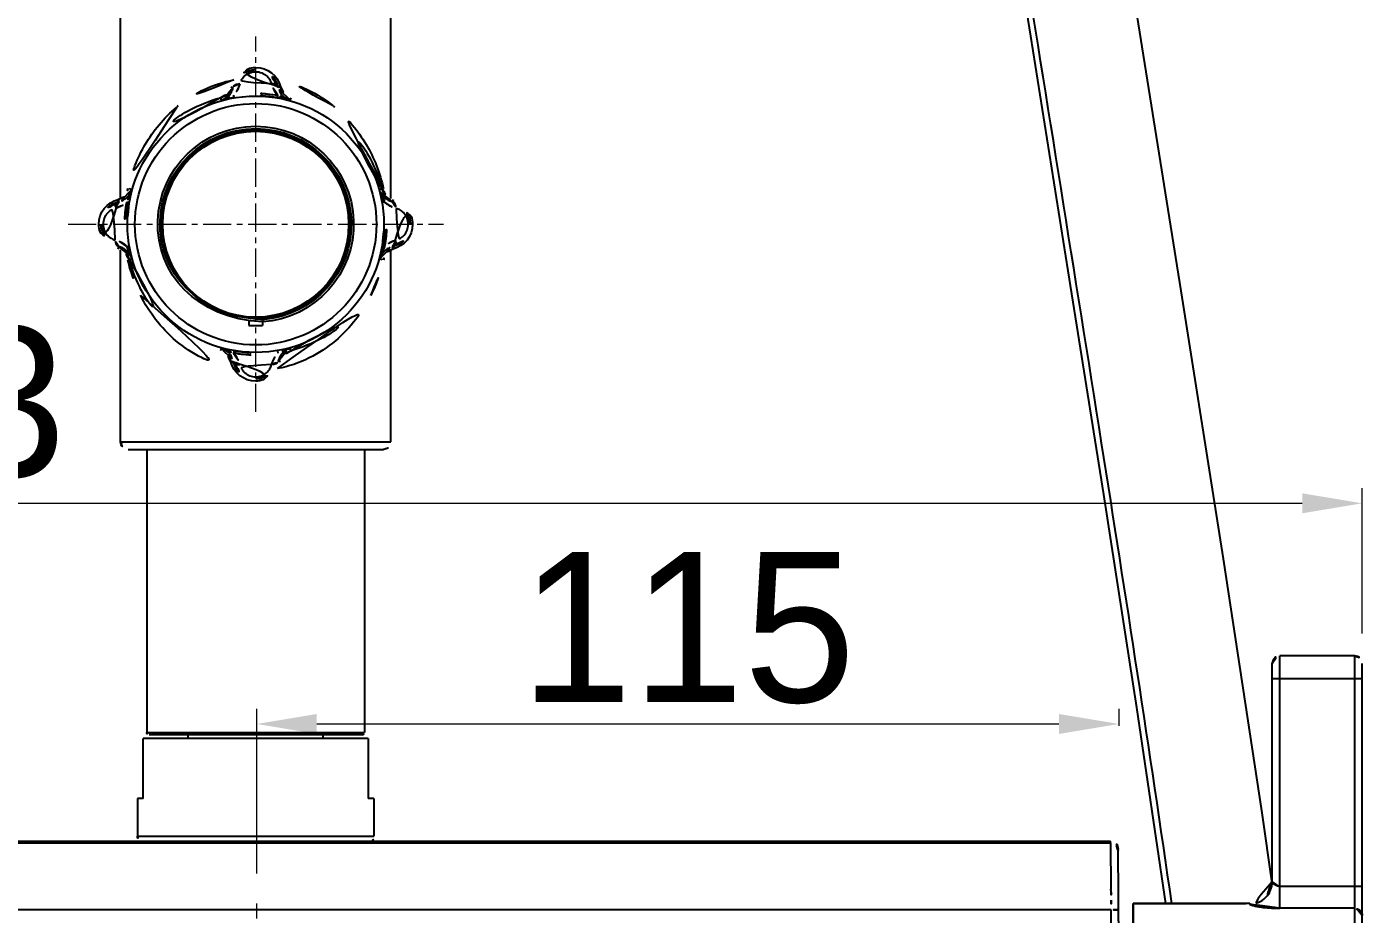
# Model space of a CAD drawing. Extents: x 16296684858 to 16296688009, y -37409618718 to -37409616409.
# Drawn here: x 16296685783 to 16296685960.9, y -37409618211.6 to -37409618093.4 of the extents above; entities that cross this region are included whole.
import ezdxf

# ---------------------------------------------------------------- set-up
doc = ezdxf.new("R2010")
doc.units = 0
doc.header["$LTSCALE"] = 10
doc.header["$MEASUREMENT"] = 0
doc.header["$PDMODE"] = 3
doc.header["$PDSIZE"] = -10
doc.linetypes.add('CENTER', pattern=[0.6, 0.375, -0.075, 0.075, -0.075])
doc.layers.get('0').update_dxf_attribs({"linetype": 'CONTINUOUS'})
doc.layers.get('DEFPOINTS').update_dxf_attribs({"linetype": 'CONTINUOUS'})
doc.styles.add('Daelim Dimension', font='')
doc.styles.get('Daelim Dimension').set_extended_font_data('나눔고딕')
doc.dimstyles.new('DEFAULT', dxfattribs={"dimscale": 2, "dimtxt": 2, "dimasz": 2, "dimexe": 0, "dimexo": 2, "dimgap": 1, "dimtad": 1, "dimdec": 1, "dimzin": 9, "dimdsep": 46, "dimtxsty": 'Daelim Dimension', "dimcen": 0.5, "dimclrd": 252, "dimclre": 252, "dimclrt": 3, "dimadec": 1, "dimazin": 0, "dimtfac": 1, "dimtdec": 1, "dimtix": 1, "dimtmove": 0, "dimatfit": 3, "dimfxl": 1, "dimtolj": 1, "dimtzin": 1, "dimlwd": 9, "dimlwe": 9, "dimarcsym": 0})

# ---------------------------------------------------------------- blocks, each defined once
blk = doc.blocks.new('*D11')
at = {"color": 5, "lineweight": 9, "ltscale": 0.5, "transparency": 16777216}
for p, q in [((16296685813.68, -37409618206.22), (16296685813.68, -37409618184.29)), ((16296685928.53, -37409618186.53), (16296685928.53, -37409618184.29)), ((16296685821.68, -37409618186.29), (16296685920.53, -37409618186.29))]:
    blk.add_line(p, q, dxfattribs=at)
at = {"color": 5, "ltscale": 0.5, "transparency": 16777216}
for points in [[(16296685821.68, -37409618184.96), (16296685821.68, -37409618187.62), (16296685813.68, -37409618186.29)], [(16296685920.53, -37409618184.96), (16296685920.53, -37409618187.62), (16296685928.53, -37409618186.29)]]:
    blk.add_solid(points, dxfattribs=at)
at = {"layer": 'DEFPOINTS', "color": 0, "ltscale": 0.5, "transparency": 16777216}
for p in [(16296685928.53, -37409618186.29), (16296685928.53, -37409618190.53), (16296685813.68, -37409618210.22)]:
    blk.add_point(p, dxfattribs=at)
at = {"color": 7, "ltscale": 0.5, "transparency": 16777216, "insert": (16296685871.11, -37409618173.52), "char_height": 20, "attachment_point": 5, "style": 'Daelim Dimension'}
blk.add_mtext('\\A1;115', dxfattribs=at)
blk = doc.blocks.new('A$C6F5512BA')
at = {"color": 7, "linetype": 'Continuous'}
for p, q in [((1, 30.5), (78, 30.5)), ((0, 20), (0, 29.5)), ((79, 29.5), (79, 19.5)), ((48.92, 18.5), (78, 18.5)), ((46, 15.5), (46, 0)), ((0, 10.73), (0, 12)), ((0, 10.73), (18.98, 1.87)), ((27.43, 0), (46, 0))]:
    blk.add_line(p, q, dxfattribs=at)
at = {"color": 9, "linetype": 'Continuous'}
for p, q in [((48.3, 30.5), (48.3, 19.5)), ((76, 18.5), (76, 30.5)), ((0, 29.5), (79, 29.5)), ((45.38, 29.5), (45.38, 19.5)), ((45.38, 19.5), (79, 19.5)), ((46, 15.5), (45.93, 15.5))]:
    blk.add_line(p, q, dxfattribs=at)
at = {"color": 7, "linetype": 'Continuous'}
for centre, radius, start, end in [((1, 29.5), 1, 90, 180), ((78, 29.5), 1, 0, 90), ((49, 15.5), 3, 91.4651, 180), ((78, 19.5), 1, 270, 0), ((27.43, 20), 20, 245, 270.0002)]:
    blk.add_arc(centre, radius, start, end, dxfattribs=at)
at = {"color": 9, "linetype": 'Continuous'}
for points, knots in [([(44.41, 30.5), (44.53, 30.5), (44.79, 30.45), (45.11, 30.22), (45.33, 29.89), (45.38, 29.63), (45.38, 29.5)], [0, 0, 0, 0, 0.246863, 0.495533, 0.746817, 1, 1, 1, 1]), ([(45.38, 19.5), (45.38, 19.25), (45.39, 18.77), (45.43, 18.05), (45.5, 17.38), (45.58, 16.78), (45.66, 16.34), (45.73, 16.03), (45.77, 15.85), (45.81, 15.72), (45.84, 15.64), (45.86, 15.59), (45.88, 15.55), (45.9, 15.52), (45.91, 15.5), (45.93, 15.5), (45.93, 15.5)], [0, 0, 0, 0, 0.181844, 0.358752, 0.525328, 0.67623, 0.80518, 0.859306, 0.905406, 0.942733, 0.958043, 0.971141, 0.98205, 0.990555, 0.996304, 1, 1, 1, 1]), ([(48.92, 18.5), (48.55, 18.5), (47.76, 18.35), (46.75, 17.68), (46.08, 16.66), (45.93, 15.87), (45.93, 15.5)], [0, 0, 0, 0, 0.239777, 0.499516, 0.75956, 1, 1, 1, 1]), ([(48.92, 18.5), (48.9, 18.5), (48.84, 18.52), (48.71, 18.61), (48.58, 18.75), (48.45, 18.93), (48.37, 19.1), (48.32, 19.29), (48.29, 19.43), (48.3, 19.5)], [0, 0, 0, 0, 0.061661, 0.146329, 0.376982, 0.516161, 0.667824, 0.830675, 1, 1, 1, 1])]:
    blk.add_open_spline(points, degree=3, knots=knots, dxfattribs=at)
at = {"color": 7, "linetype": 'Continuous'}
blk.add_open_spline([(0, 20), (0.07, 19.61), (0.27, 18.29), (0.41, 16), (0.27, 13.71), (0.07, 12.39), (0, 12)], degree=3, knots=[0, 0, 0, 0, 0.147383, 0.499992, 0.852609, 1, 1, 1, 1], dxfattribs=at)
blk = doc.blocks.new('*D14')
at = {"color": 5, "lineweight": 9, "ltscale": 0.5, "transparency": 16777216}
for p, q in [((16296685548.65885, -37409618199.136383), (16296685548.65885, -37409618154.89547)), ((16296685960.93589, -37409618174.221802), (16296685960.93589, -37409618154.89547)), ((16296685556.65885, -37409618156.89547), (16296685952.93589, -37409618156.89547))]:
    blk.add_line(p, q, dxfattribs=at)
at = {"color": 5, "ltscale": 0.5, "transparency": 16777216}
for points in [[(16296685556.65885, -37409618155.562134), (16296685556.65885, -37409618158.228813), (16296685548.65885, -37409618156.89547)], [(16296685952.93589, -37409618155.562134), (16296685952.93589, -37409618158.228813), (16296685960.93589, -37409618156.89547)]]:
    blk.add_solid(points, dxfattribs=at)
at = {"layer": 'DEFPOINTS', "color": 0, "ltscale": 0.5, "transparency": 16777216}
for p in [(16296685960.93589, -37409618156.89547), (16296685960.93589, -37409618178.221802), (16296685548.65885, -37409618203.136383)]:
    blk.add_point(p, dxfattribs=at)
at = {"color": 7, "ltscale": 0.5, "transparency": 16777216, "insert": (16296685754.797371, -37409618143.493469), "char_height": 20, "attachment_point": 5, "style": 'Daelim Dimension'}
blk.add_mtext('\\A1;412.3', dxfattribs=at)

msp = doc.modelspace()

# ---------------------------------------------------------------- linework, layer by layer
at = {"color": 7, "linetype": 'Continuous'}
for p, q in [((16296685795.5359, -37409618116.308472), (16296685795.5359, -37409618090.021797)), ((16296685831.5359, -37409618116.308472), (16296685831.5359, -37409618090.021797)), ((16296685810.232981, -37409618101.415154), (16296685810.538111, -37409618101.489693)), ((16296685816.838831, -37409618101.415154), (16296685816.533701, -37409618101.489693)), ((16296685808.82811, -37409618102.866943), (16296685808.921801, -37409618103.202347)), ((16296685810.591709, -37409618102.541862), (16296685810.641159, -37409618102.830421)), ((16296685816.430639, -37409618102.830421), (16296685816.480089, -37409618102.541862)), ((16296685818.150009, -37409618103.202347), (16296685818.24369, -37409618102.866943)), ((16296685795.229259, -37409618116.418877), (16296685795.30378, -37409618116.723999)), ((16296685797.016451, -37409618115.107697), (16296685796.68103, -37409618115.014023)), ((16296685830.39077, -37409618115.014023), (16296685830.055361, -37409618115.107697)), ((16296685831.84255, -37409618116.418877), (16296685831.76803, -37409618116.723999)), ((16296685796.644501, -37409618116.827103), (16296685796.355961, -37409618116.777657)), ((16296685830.715839, -37409618116.777634), (16296685830.427299, -37409618116.827087)), ((16296685795.229259, -37409618123.024727), (16296685795.30378, -37409618122.719597)), ((16296685795.5359, -37409618148.721802), (16296685795.5359, -37409618123.135132)), ((16296685796.355961, -37409618122.665977), (16296685796.644501, -37409618122.616524)), ((16296685830.427299, -37409618122.616524), (16296685830.715839, -37409618122.665962)), ((16296685831.5359, -37409618148.721802), (16296685831.5359, -37409618123.135117)), ((16296685831.84255, -37409618123.024727), (16296685831.76803, -37409618122.719597)), ((16296685796.68103, -37409618124.429604), (16296685797.016451, -37409618124.335899)), ((16296685830.055361, -37409618124.335899), (16296685830.390779, -37409618124.429604)), ((16296685812.6359, -37409618132.439987), (16296685812.6359, -37409618133.221802)), ((16296685814.4359, -37409618132.439987), (16296685814.4359, -37409618133.221802)), ((16296685812.6359, -37409618133.221802), (16296685814.4359, -37409618133.221802)), ((16296685808.921789, -37409618136.241257), (16296685808.82811, -37409618136.576683)), ((16296685818.24369, -37409618136.576683), (16296685818.150009, -37409618136.241257)), ((16296685810.232981, -37409618138.028442), (16296685810.538111, -37409618137.953934)), ((16296685810.641159, -37409618136.613213), (16296685810.591709, -37409618136.901733)), ((16296685816.430639, -37409618136.613213), (16296685816.480089, -37409618136.901733)), ((16296685816.838831, -37409618138.028442), (16296685816.533701, -37409618137.953934)), ((16296685795.5359, -37409618148.721802), (16296685831.5359, -37409618148.721802)), ((16296685796.5359, -37409618149.721802), (16296685830.5359, -37409618149.721802)), ((16296685799.0359, -37409618149.721802), (16296685799.0359, -37409618187.421806)), ((16296685828.0359, -37409618149.721802), (16296685828.0359, -37409618187.421806)), ((16296685799.0359, -37409618187.421806), (16296685828.0359, -37409618187.421806)), ((16296685827.735901, -37409618187.721802), (16296685799.335899, -37409618187.721802)), ((16296685804.5359, -37409618188.221802), (16296685804.5359, -37409618187.721802)), ((16296685822.5359, -37409618188.221802), (16296685822.5359, -37409618187.721802)), ((16296685828.5359, -37409618188.221802), (16296685798.5359, -37409618188.221802)), ((16296685798.5359, -37409618196.221786), (16296685798.5359, -37409618188.221802)), ((16296685828.5359, -37409618188.221802), (16296685828.5359, -37409618196.221786)), ((16296685798.5359, -37409618196.221786), (16296685797.7859, -37409618196.221786)), ((16296685797.7859, -37409618196.221786), (16296685797.7859, -37409618201.221786)), ((16296685829.2859, -37409618196.221786), (16296685828.5359, -37409618196.221786)), ((16296685829.2859, -37409618196.221786), (16296685829.2859, -37409618201.221786)), ((16296685549.660641, -37409618201.908974), (16296685927.411169, -37409618201.908974)), ((16296685797.7859, -37409618201.221786), (16296685829.2859, -37409618201.221786)), ((16296685927.411169, -37409618202.145126), (16296685927.411169, -37409618201.908974)), ((16296685549.65988, -37409618202.145126), (16296685927.41194, -37409618202.145126)), ((16296685927.41194, -37409618202.145126), (16296685927.462601, -37409618208.301247)), ((16296685928.53413, -37409618217.020042), (16296685928.41091, -37409618202.900253)), ((16296685927.462851, -37409618208.400513), (16296685927.462601, -37409618208.301247)), ((16296685930.43589, -37409618210.221786), (16296685945.43589, -37409618210.221786)), ((16296685930.43589, -37409618210.221786), (16296685930.43589, -37409618233.221809)), ((16296685927.506161, -37409618211.066254), (16296685549.56391, -37409618211.066254)), ((16296685927.506161, -37409618216.72113), (16296685927.506161, -37409618211.066254))]:
    msp.add_line(p, q, dxfattribs=at)
at = {"color": 1, "linetype": 'CENTER', "lineweight": 0}
for p, q in [((16296685813.5359, -37409618144.721802), (16296685813.5359, -37409618094.721809)), ((16296685788.5359, -37409618119.721802), (16296685838.5359, -37409618119.721802)), ((16296685813.678249, -37409618260.218437), (16296685813.678249, -37409618210.218437))]:
    msp.add_line(p, q, dxfattribs=at)
at = {"color": 7, "linetype": 'Continuous'}
for points in [[(16296685858.04203, -37409617775.396202), (16296685861.039141, -37409617820.012383), (16296685865.404261, -37409617676.418427), (16296685869.93445, -37409617729.313957), (16296685874.589951, -37409617778.898682), (16296685879.44486, -37409617826.00618), (16296685884.520069, -37409617870.560112), (16296685889.805929, -37409617912.83036), (16296685895.223539, -37409617952.985413), (16296685900.69364, -37409617991.12709), (16296685906.144751, -37409618027.380127), (16296685911.51041, -37409618061.86364), (16296685916.72698, -37409618094.686478), (16296685921.73012, -37409618125.932907), (16296685926.460649, -37409618155.704536), (16296685930.85836, -37409618184.088799), (16296685934.722361, -37409618210.221786)], [(16296685948.92378, -37409618207.491112), (16296685947.60433, -37409618198.118057), (16296685942.468081, -37409618164.299683), (16296685936.821951, -37409618128.578888), (16296685930.775249, -37409618090.803459), (16296685924.44116, -37409618050.84182), (16296685917.93211, -37409618008.538254), (16296685911.362209, -37409617963.712936), (16296685904.85331, -37409617916.182617), (16296685898.54315, -37409617865.825249), (16296685892.541321, -37409617812.23735), (16296685886.87714, -37409617755.367241), (16296685881.45377, -37409617694.640823), (16296685876.251209, -37409617829.325577), (16296685872.570669, -37409617775.41449)]]:
    msp.add_lwpolyline(points, dxfattribs=at)
for radius in [17.080772, 16.080925, 12.549999, 12.382692]:
    msp.add_circle((16296685813.5359, -37409618119.721802), radius, dxfattribs=at)
for centre, radius, start, end in [((16296685813.5359, -37409618102.221809), 3.4, 13.72390793, 166.27609207), ((16296685813.535351, -37409618102.187027), 3.077332, 89.9897957, 166.90282828), ((16296685813.53644, -37409618102.187042), 3.077354, 13.09837198, 90.00991231), ((16296685808.290079, -37409618100.940666), 2, 285.60581427, 346.27609207), ((16296685813.5359, -37409618119.721802), 17.430385, 80.27563131, 99.72436869), ((16296685818.781731, -37409618100.940666), 2, 193.72390793, 254.39418573), ((16296685813.5359, -37409618119.721802), 17.499998, 105.60581427, 164.39386903), ((16296685814.39535, -37409618117.789162), 17.790912, 128.92451981, 129.7507599), ((16296685813.5359, -37409618119.721802), 17.137644, 80.27563131, 99.72436869), ((16296685813.5359, -37409618119.721802), 17.499998, 15.60613097, 74.39418573), ((16296685812.675131, -37409618117.790718), 17.79294, 50.246021, 51.14191698), ((16296685813.5359, -37409618119.721802), 13.049999, 273.95452417, 266.04547583), ((16296685813.5359, -37409618119.721802), 12.749999, 274.04769752, 265.95230248), ((16296685796.0359, -37409618119.721802), 3.4, 103.72411295, 256.27588705), ((16296685796.00112, -37409618119.72126), 3.077334, 103.09756333, 180.01048093), ((16296685794.754761, -37409618114.475983), 2, 283.72411295, 344.39386903), ((16296685817.3426, -37409618119.679626), 21.3535, 167.27116892, 169.04945917), ((16296685832.317051, -37409618114.475983), 2, 195.60613097, 256.27588705), ((16296685809.699369, -37409618119.685493), 21.383901, 10.94938344, 12.72643405), ((16296685831.070681, -37409618119.72126), 3.077332, 359.98951907, 76.90243667), ((16296685831.0359, -37409618119.721802), 3.4, 283.72411295, 76.27588705), ((16296685813.5359, -37409618119.721802), 17.430385, 170.27586371, 189.72413629), ((16296685813.5359, -37409618119.721802), 17.137644, 170.27586371, 189.72413629), ((16296685813.5359, -37409618119.721802), 17.137644, 350.27586371, 9.72413629), ((16296685813.5359, -37409618119.721802), 17.430385, 350.27586371, 9.72413629), ((16296685796.001141, -37409618119.722351), 3.077354, 179.98951907, 256.90214634), ((16296685831.070681, -37409618119.722359), 3.077332, 283.09756333, 0.01048093), ((16296685794.754761, -37409618124.967628), 2, 15.60613097, 76.27588705), ((16296685817.37245, -37409618119.758133), 21.383917, 190.94819296, 192.72643405), ((16296685832.317051, -37409618124.967628), 2, 103.72411295, 164.39386903), ((16296685809.729349, -37409618119.764023), 21.35335, 347.27116892, 349.04945917), ((16296685813.5359, -37409618119.721802), 17.499998, 195.60613097, 254.39418573), ((16296685813.5359, -37409618119.721802), 17.499998, 285.60581427, 344.39386903), ((16296685808.290079, -37409618138.502937), 2, 13.72390793, 74.39418573), ((16296685813.5359, -37409618137.221802), 3.4, 193.72390793, 346.27609207), ((16296685813.53536, -37409618137.256554), 3.077353, 193.09837198, 270.00991231), ((16296685813.5359, -37409618119.721802), 17.430385, 260.27563131, 279.72436869), ((16296685813.5359, -37409618119.721802), 17.137644, 260.27563131, 279.72436869), ((16296685813.53644, -37409618137.256554), 3.077355, 269.99008769, 346.90162802), ((16296685818.781731, -37409618138.502937), 2, 105.60581427, 166.27609207), ((16296685796.5359, -37409618148.721802), 1, 180, 270), ((16296685830.5359, -37409618148.721802), 1, 270, 0), ((16296685799.335899, -37409618187.421806), 0.3, 180, 270), ((16296685827.735901, -37409618187.421806), 0.3, 270, 0), ((16296685798.7859, -37409618201.221786), 1, 180, 223.55630608), ((16296685828.2859, -37409618201.221786), 1, 316.44369392, 0), ((16296685927.41095, -37409618202.908974), 1, 0.50007868, 90.02331314), ((16296685927.413019, -37409618203.145126), 0.999984, 0.50124673, 90.02448111), ((16296686035.77491, -37409618208.816261), 108.304445, 180.49193345, 181.19023949)]:
    msp.add_arc(centre, radius, start, end, dxfattribs=at)
for points, knots in [([(16296685935.55896, -37409618210.205383), (16296685932.621189, -37409618189.736473), (16296685925.936069, -37409618146.662773), (16296685914.95867, -37409618078.753372), (16296685903.254219, -37409618003.98069), (16296685893.724159, -37409617937.18531), (16296685886.41831, -37409617880.064262), (16296685881.121401, -37409617834.533112), (16296685876.22892, -37409617787.735336), (16296685870.34692, -37409617726.06218), (16296685864.379061, -37409617855.18634), (16296685860.38855, -37409617800.114029), (16296685858.791019, -37409617775.171944)], [0, 0, 0, 0, 0.0969361013, 0.2043267105, 0.3224768006, 0.4517142699, 0.5206000265, 0.5924219, 0.6665866394, 0.7411672023, 0.8828384145, 1, 1, 1, 1]), ([(16296685810.616619, -37409618100.493507), (16296685809.22788, -37409618100.753738), (16296685806.588249, -37409618101.624367), (16296685804.252119, -37409618103.112648), (16296685803.21739, -37409618103.948288)], [0, 0, 0, 0, 0.5151090112, 1, 1, 1, 1]), ([(16296685815.641529, -37409618101.024223), (16296685815.593361, -37409618100.823151), (16296685815.427111, -37409618100.416687), (16296685814.981079, -37409618099.888069), (16296685814.329679, -37409618099.499046), (16296685813.5359, -37409618099.35215), (16296685812.742121, -37409618099.499039), (16296685812.090731, -37409618099.888092), (16296685811.644699, -37409618100.416687), (16296685811.478439, -37409618100.823151), (16296685811.430269, -37409618101.024223)], [0, 0, 0, 0, 0.1087586456, 0.2269234558, 0.3579077261, 0.4999995377, 0.6420929316, 0.773076152, 0.8912409221, 1, 1, 1, 1]), ([(16296685810.538111, -37409618101.489693), (16296685810.50242, -37409618101.652367), (16296685810.389681, -37409618101.987213), (16296685810.08935, -37409618102.471687), (16296685809.606091, -37409618102.926453), (16296685809.169559, -37409618103.133102), (16296685808.921801, -37409618103.202347)], [0, 0, 0, 0, 0.2026511359, 0.4259274255, 0.6870015522, 1, 1, 1, 1]), ([(16296685811.430269, -37409618101.024223), (16296685811.32604, -37409618101.017937), (16296685811.12431, -37409618101.02803), (16296685810.850201, -37409618101.115578), (16296685810.638969, -37409618101.269821), (16296685810.557541, -37409618101.416008), (16296685810.538111, -37409618101.489693)], [0, 0, 0, 0, 0.2898906532, 0.5543957447, 0.7884660969, 1, 1, 1, 1]), ([(16296685811.430269, -37409618101.024223), (16296685811.36521, -37409618101.295853), (16296685811.154169, -37409618101.847366), (16296685810.80294, -37409618102.323441), (16296685810.591709, -37409618102.541862)], [0, 0, 0, 0, 0.4789463727, 1, 1, 1, 1]), ([(16296685815.641529, -37409618101.024223), (16296685815.74577, -37409618101.017937), (16296685815.947491, -37409618101.028023), (16296685816.2216, -37409618101.115578), (16296685816.432831, -37409618101.269821), (16296685816.51425, -37409618101.416008), (16296685816.533701, -37409618101.489693)], [0, 0, 0, 0, 0.2898905635, 0.5543953167, 0.788465591, 1, 1, 1, 1]), ([(16296685816.480089, -37409618102.541862), (16296685816.268841, -37409618102.323448), (16296685815.917721, -37409618101.847321), (16296685815.706579, -37409618101.295853), (16296685815.641529, -37409618101.024223)], [0, 0, 0, 0, 0.5210602629, 1, 1, 1, 1]), ([(16296685818.150009, -37409618103.202347), (16296685817.902229, -37409618103.133171), (16296685817.465719, -37409618102.926422), (16296685816.98245, -37409618102.47171), (16296685816.682131, -37409618101.987213), (16296685816.56938, -37409618101.652367), (16296685816.533701, -37409618101.489693)], [0, 0, 0, 0, 0.3129958559, 0.5740714628, 0.7973465951, 1, 1, 1, 1]), ([(16296685823.83836, -37409618103.935333), (16296685822.80514, -37409618103.102898), (16296685820.473511, -37409618101.620537), (16296685817.8403, -37409618100.753036), (16296685816.45512, -37409618100.493477)], [0, 0, 0, 0, 0.484933143, 1, 1, 1, 1]), ([(16296685803.01889, -37409618104.11097), (16296685802.16634, -37409618104.820061), (16296685800.61915, -37409618106.372513), (16296685798.76156, -37409618109.028389), (16296685797.37023, -37409618111.904968), (16296685796.748529, -37409618113.935966), (16296685796.513901, -37409618114.974602)], [0, 0, 0, 0, 0.2583696234, 0.5073417357, 0.7519024041, 1, 1, 1, 1]), ([(16296685808.921801, -37409618103.202347), (16296685809.06279, -37409618103.163887), (16296685809.343901, -37409618103.067337), (16296685809.89769, -37409618102.83931), (16296685810.31406, -37409618102.661293), (16296685810.591709, -37409618102.541878)], [0, 0, 0, 0, 0.2439976882, 0.4953626693, 1, 1, 1, 1]), ([(16296685810.641159, -37409618102.830421), (16296685810.32052, -37409618102.885353), (16296685809.74477, -37409618102.99881), (16296685809.174959, -37409618103.138092), (16296685808.921801, -37409618103.202347)], [0, 0, 0, 0, 0.5546685824, 1, 1, 1, 1]), ([(16296685816.430639, -37409618102.830421), (16296685816.751261, -37409618102.885353), (16296685817.32699, -37409618102.998878), (16296685817.896851, -37409618103.13797), (16296685818.150009, -37409618103.202347)], [0, 0, 0, 0, 0.554632606, 1, 1, 1, 1]), ([(16296685818.150009, -37409618103.202347), (16296685818.009069, -37409618103.164017), (16296685817.727921, -37409618103.067703), (16296685817.313061, -37409618102.897003), (16296685816.89678, -37409618102.718582), (16296685816.6182, -37409618102.601196), (16296685816.480089, -37409618102.541862)], [0, 0, 0, 0, 0.2438466912, 0.4952830433, 0.7490237944, 1, 1, 1, 1]), ([(16296685830.55793, -37409618114.974709), (16296685830.32333, -37409618113.936127), (16296685829.70167, -37409618111.905273), (16296685828.310499, -37409618109.028847), (16296685826.45314, -37409618106.373123), (16296685824.90613, -37409618104.820709), (16296685824.05369, -37409618104.111618)], [0, 0, 0, 0, 0.2480990159, 0.4926608389, 0.7416325655, 1, 1, 1, 1]), ([(16296685795.30378, -37409618116.723999), (16296685795.23011, -37409618116.743439), (16296685795.08396, -37409618116.824829), (16296685794.929701, -37409618117.036041), (16296685794.842119, -37409618117.310173), (16296685794.832029, -37409618117.511917), (16296685794.838329, -37409618117.616173)], [0, 0, 0, 0, 0.2114971318, 0.4455291303, 0.710062691, 1, 1, 1, 1]), ([(16296685797.016451, -37409618115.107697), (16296685796.94726, -37409618115.355476), (16296685796.74053, -37409618115.791977), (16296685796.28581, -37409618116.275253), (16296685795.801319, -37409618116.575562), (16296685795.46648, -37409618116.688332), (16296685795.30378, -37409618116.723999)], [0, 0, 0, 0, 0.3129947378, 0.5740705767, 0.7973446621, 1, 1, 1, 1]), ([(16296685797.016439, -37409618115.107697), (16296685796.97813, -37409618115.24865), (16296685796.88175, -37409618115.5298), (16296685796.711109, -37409618115.944687), (16296685796.532721, -37409618116.360962), (16296685796.41534, -37409618116.639557), (16296685796.355961, -37409618116.777657)], [0, 0, 0, 0, 0.2438659193, 0.4952900919, 0.7490306555, 1, 1, 1, 1]), ([(16296685797.016451, -37409618115.107697), (16296685796.98761, -37409618115.22213), (16296685796.923491, -37409618115.47541), (16296685796.7906, -37409618116.0467), (16296685796.699209, -37409618116.506462), (16296685796.644501, -37409618116.827103)], [0, 0, 0, 0, 0.2012252592, 0.4454242749, 1, 1, 1, 1]), ([(16296685830.715839, -37409618116.777634), (16296685830.656361, -37409618116.639664), (16296685830.538691, -37409618116.36132), (16296685830.360041, -37409618115.945343), (16296685830.191151, -37409618115.529716), (16296685830.093809, -37409618115.24881), (16296685830.05537, -37409618115.107697)], [0, 0, 0, 0, 0.2508682068, 0.5045294854, 0.75581045, 1, 1, 1, 1]), ([(16296685830.427299, -37409618116.827087), (16296685830.372351, -37409618116.506416), (16296685830.2589, -37409618115.930679), (16296685830.119591, -37409618115.360863), (16296685830.055361, -37409618115.107697)], [0, 0, 0, 0, 0.554676469, 1, 1, 1, 1]), ([(16296685831.76803, -37409618116.723999), (16296685831.60533, -37409618116.688332), (16296685831.270491, -37409618116.575562), (16296685830.785999, -37409618116.275261), (16296685830.331249, -37409618115.791977), (16296685830.12459, -37409618115.355461), (16296685830.055361, -37409618115.107697)], [0, 0, 0, 0, 0.2026523713, 0.425927496, 0.6870038561, 1, 1, 1, 1]), ([(16296685831.768021, -37409618116.723999), (16296685831.841681, -37409618116.743439), (16296685831.987841, -37409618116.824829), (16296685832.14212, -37409618117.036041), (16296685832.229679, -37409618117.310173), (16296685832.23978, -37409618117.511917), (16296685832.23348, -37409618117.616173)], [0, 0, 0, 0, 0.2114979039, 0.4455297347, 0.710062777, 1, 1, 1, 1]), ([(16296685794.838329, -37409618121.827423), (16296685794.63726, -37409618121.779259), (16296685794.230789, -37409618121.612999), (16296685793.70219, -37409618121.166977), (16296685793.313141, -37409618120.515587), (16296685793.166229, -37409618119.721802), (16296685793.313141, -37409618118.928017), (16296685793.702181, -37409618118.276627), (16296685794.230789, -37409618117.830612), (16296685794.637251, -37409618117.664337), (16296685794.838329, -37409618117.616173)], [0, 0, 0, 0, 0.1087583086, 0.2269231815, 0.3579064078, 0.4999993169, 0.6420922852, 0.7730760763, 0.8912406214, 1, 1, 1, 1]), ([(16296685794.838329, -37409618117.616173), (16296685795.109949, -37409618117.551117), (16296685795.661449, -37409618117.340027), (16296685796.137529, -37409618116.988869), (16296685796.355961, -37409618116.777657)], [0, 0, 0, 0, 0.4789705934, 1, 1, 1, 1]), ([(16296685830.715839, -37409618116.777634), (16296685830.93424, -37409618116.988876), (16296685831.4104, -37409618117.339958), (16296685831.961849, -37409618117.551117), (16296685832.23348, -37409618117.616173)], [0, 0, 0, 0, 0.5210405149, 1, 1, 1, 1]), ([(16296685832.23348, -37409618117.616173), (16296685832.434481, -37409618117.664322), (16296685832.84103, -37409618117.830116), (16296685833.369329, -37409618118.276443), (16296685833.75853, -37409618118.927757), (16296685833.90568, -37409618119.721802), (16296685833.75853, -37409618120.515862), (16296685833.369329, -37409618121.167183), (16296685832.84103, -37409618121.613457), (16296685832.434481, -37409618121.779289), (16296685832.23348, -37409618121.827423)], [0, 0, 0, 0, 0.1087217279, 0.2268600475, 0.3578468878, 0.5000007954, 0.642154322, 0.7731408175, 0.8912783573, 1, 1, 1, 1]), ([(16296685795.30378, -37409618122.719597), (16296685795.23011, -37409618122.700157), (16296685795.08396, -37409618122.618767), (16296685794.929689, -37409618122.40757), (16296685794.842119, -37409618122.133423), (16296685794.83202, -37409618121.931686), (16296685794.83832, -37409618121.827423)], [0, 0, 0, 0, 0.2114978919, 0.4455297717, 0.7100628296, 1, 1, 1, 1]), ([(16296685796.355961, -37409618122.665977), (16296685796.13756, -37409618122.454742), (16296685795.661421, -37409618122.10363), (16296685795.109949, -37409618121.892487), (16296685794.838329, -37409618121.827423)], [0, 0, 0, 0, 0.521042637, 1, 1, 1, 1]), ([(16296685832.23348, -37409618121.827423), (16296685831.96184, -37409618121.892487), (16296685831.410339, -37409618122.103577), (16296685830.934299, -37409618122.454781), (16296685830.715839, -37409618122.665962)], [0, 0, 0, 0, 0.4789690655, 1, 1, 1, 1]), ([(16296685831.76803, -37409618122.719597), (16296685831.84169, -37409618122.700157), (16296685831.987841, -37409618122.618767), (16296685832.142111, -37409618122.40757), (16296685832.229679, -37409618122.133423), (16296685832.23978, -37409618121.931686), (16296685832.23348, -37409618121.827423)], [0, 0, 0, 0, 0.2114971306, 0.4455291368, 0.7100627001, 1, 1, 1, 1]), ([(16296685795.30378, -37409618122.719597), (16296685795.46648, -37409618122.75528), (16296685795.801319, -37409618122.868027), (16296685796.28581, -37409618123.168373), (16296685796.74053, -37409618123.651627), (16296685796.94726, -37409618124.088127), (16296685797.016451, -37409618124.335899)], [0, 0, 0, 0, 0.2026529772, 0.4259290378, 0.6870041824, 1, 1, 1, 1]), ([(16296685796.355961, -37409618122.665977), (16296685796.415319, -37409618122.804077), (16296685796.532681, -37409618123.082672), (16296685796.7111, -37409618123.49897), (16296685796.88183, -37409618123.913811), (16296685796.97814, -37409618124.194977), (16296685797.016451, -37409618124.335899)], [0, 0, 0, 0, 0.2509775607, 0.5047193528, 0.7561622758, 1, 1, 1, 1]), ([(16296685797.016451, -37409618124.335899), (16296685796.95207, -37409618124.082764), (16296685796.812969, -37409618123.512894), (16296685796.69945, -37409618122.937157), (16296685796.644501, -37409618122.616524)], [0, 0, 0, 0, 0.445366951, 1, 1, 1, 1]), ([(16296685830.055361, -37409618124.335899), (16296685830.12458, -37409618124.08815), (16296685830.331261, -37409618123.651627), (16296685830.78599, -37409618123.168373), (16296685831.270479, -37409618122.868027), (16296685831.60533, -37409618122.75528), (16296685831.76803, -37409618122.719597)], [0, 0, 0, 0, 0.3129934436, 0.5740689773, 0.7973440605, 1, 1, 1, 1]), ([(16296685830.427299, -37409618122.616524), (16296685830.37237, -37409618122.93708), (16296685830.25889, -37409618123.512848), (16296685830.119671, -37409618124.082672), (16296685830.055361, -37409618124.335899)], [0, 0, 0, 0, 0.5545332446, 1, 1, 1, 1]), ([(16296685830.715851, -37409618122.665962), (16296685830.596849, -37409618122.943893), (16296685830.362141, -37409618123.493889), (16296685830.13323, -37409618124.04985), (16296685830.055361, -37409618124.335899)], [0, 0, 0, 0, 0.504893179, 1, 1, 1, 1]), ([(16296685796.51388, -37409618124.468903), (16296685796.607809, -37409618124.884727), (16296685797.025141, -37409618126.505089), (16296685797.636459, -37409618128.075729), (16296685798.19388, -37409618129.19072)], [0, 0, 0, 0, 0.2548367565, 1, 1, 1, 1]), ([(16296685828.877621, -37409618129.191307), (16296685829.06295, -37409618128.820633), (16296685829.76511, -37409618127.301537), (16296685830.28056, -37409618125.696709), (16296685830.557911, -37409618124.469009)], [0, 0, 0, 0, 0.2477076886, 1, 1, 1, 1]), ([(16296685798.19388, -37409618129.19072), (16296685798.75762, -37409618130.318321), (16296685800.12665, -37409618132.517052), (16296685802.8745, -37409618135.412872), (16296685806.395769, -37409618137.744667), (16296685809.159611, -37409618138.677101), (16296685810.61669, -37409618138.950127)], [0, 0, 0, 0, 0.2315212588, 0.4722970646, 0.727751626, 1, 1, 1, 1]), ([(16296685816.455179, -37409618138.950127), (16296685817.912189, -37409618138.677071), (16296685820.6759, -37409618137.744728), (16296685824.19705, -37409618135.413101), (16296685826.94483, -37409618132.517433), (16296685828.313881, -37409618130.318863), (16296685828.877621, -37409618129.191307)], [0, 0, 0, 0, 0.272247688, 0.5277024341, 0.7684788214, 1, 1, 1, 1]), ([(16296685808.921789, -37409618136.241257), (16296685809.062889, -37409618136.279694), (16296685809.343781, -37409618136.37706), (16296685809.759489, -37409618136.545761), (16296685810.17539, -37409618136.724617), (16296685810.453659, -37409618136.842438), (16296685810.591721, -37409618136.901733)], [0, 0, 0, 0, 0.244169226, 0.4954677109, 0.7491276444, 1, 1, 1, 1]), ([(16296685808.921789, -37409618136.241257), (16296685809.174959, -37409618136.305519), (16296685809.744761, -37409618136.444794), (16296685810.320511, -37409618136.558258), (16296685810.641159, -37409618136.613213)], [0, 0, 0, 0, 0.4453256974, 1, 1, 1, 1]), ([(16296685808.921789, -37409618136.241257), (16296685809.169559, -37409618136.310493), (16296685809.606079, -37409618136.517159), (16296685810.08935, -37409618136.971893), (16296685810.389669, -37409618137.456398), (16296685810.50242, -37409618137.791222), (16296685810.538111, -37409618137.953934)], [0, 0, 0, 0, 0.3129959973, 0.5740728692, 0.7973471899, 1, 1, 1, 1]), ([(16296685816.533701, -37409618137.953934), (16296685816.56938, -37409618137.791222), (16296685816.682131, -37409618137.456398), (16296685816.98246, -37409618136.971893), (16296685817.465719, -37409618136.517159), (16296685817.902229, -37409618136.310478), (16296685818.150009, -37409618136.241257)], [0, 0, 0, 0, 0.2026553505, 0.4259309203, 0.6870058613, 1, 1, 1, 1]), ([(16296685818.150009, -37409618136.241257), (16296685817.896839, -37409618136.305573), (16296685817.327009, -37409618136.444771), (16296685816.75127, -37409618136.558258), (16296685816.430639, -37409618136.613213)], [0, 0, 0, 0, 0.4453580027, 1, 1, 1, 1]), ([(16296685818.150009, -37409618136.241257), (16296685817.863939, -37409618136.319122), (16296685817.30785, -37409618136.547729), (16296685816.758169, -37409618136.78315), (16296685816.480089, -37409618136.901733)], [0, 0, 0, 0, 0.4951182393, 1, 1, 1, 1]), ([(16296685811.430269, -37409618138.41938), (16296685811.32604, -37409618138.42569), (16296685811.12431, -37409618138.415604), (16296685810.850201, -37409618138.328033), (16296685810.638969, -37409618138.173767), (16296685810.55755, -37409618138.027603), (16296685810.538111, -37409618137.953934)], [0, 0, 0, 0, 0.289890604, 0.5543953501, 0.7884655888, 1, 1, 1, 1]), ([(16296685810.591721, -37409618136.901733), (16296685810.802971, -37409618137.120148), (16296685811.15406, -37409618137.596298), (16296685811.365231, -37409618138.147751), (16296685811.430269, -37409618138.41938)], [0, 0, 0, 0, 0.5210586509, 1, 1, 1, 1]), ([(16296685815.641529, -37409618138.41938), (16296685815.74577, -37409618138.425659), (16296685815.947491, -37409618138.415604), (16296685816.2216, -37409618138.328033), (16296685816.432831, -37409618138.173767), (16296685816.514259, -37409618138.027603), (16296685816.533701, -37409618137.953934)], [0, 0, 0, 0, 0.2898906468, 0.554395733, 0.7884660897, 1, 1, 1, 1]), ([(16296685815.641529, -37409618138.41938), (16296685815.706579, -37409618138.147751), (16296685815.9177, -37409618137.59626), (16296685816.268881, -37409618137.120216), (16296685816.48008, -37409618136.901733)], [0, 0, 0, 0, 0.4789493416, 1, 1, 1, 1]), ([(16296685815.641529, -37409618138.41938), (16296685815.593361, -37409618138.620461), (16296685815.427099, -37409618139.026917), (16296685814.981079, -37409618139.555519), (16296685814.329691, -37409618139.944557), (16296685813.53591, -37409618140.091499), (16296685812.742121, -37409618139.944557), (16296685812.090731, -37409618139.555527), (16296685811.644711, -37409618139.026917), (16296685811.478439, -37409618138.620461), (16296685811.430269, -37409618138.41938)], [0, 0, 0, 0, 0.108758352, 0.2269227132, 0.3579055549, 0.4999992353, 0.6420931021, 0.7730762389, 0.8912407943, 1, 1, 1, 1]), ([(16296685927.462851, -37409618208.400513), (16296685927.463909, -37409618208.511017), (16296685927.468121, -37409618208.959587), (16296685927.47179, -37409618209.40818), (16296685927.474449, -37409618209.746239)], [0, 0, 0, 0, 0.2463899632, 1, 1, 1, 1]), ([(16296685928.48217, -37409618211.066307), (16296685928.482161, -37409618211.064667), (16296685928.471939, -37409618211.06675), (16296685928.46113, -37409618211.06366), (16296685928.435341, -37409618211.064484), (16296685928.386709, -37409618211.062927), (16296685928.3025, -37409618211.063011), (16296685928.18005, -37409618211.062538), (16296685928.03023, -37409618211.062927), (16296685927.794439, -37409618211.063873), (16296685927.6091, -37409618211.065208), (16296685927.48147, -37409618211.06633)], [0, 0, 0, 0, 0.0049227705, 0.0193719002, 0.0432047524, 0.0762452396, 0.1687478966, 0.2930314626, 0.4444895787, 0.6174217183, 1, 1, 1, 1])]:
    msp.add_open_spline(points, degree=3, knots=knots, dxfattribs=at)

# ---------------------------------------------------------------- block references
at = {"xscale": -1, "rotation": 270}
msp.add_blockref('A$C6F5512BA', (16296685930.43589, -37409618256.221779), dxfattribs=at)

# ---------------------------------------------------------------- dimensions: what is measured, and where the dimension line sits
at = {"ltscale": 0.5}
for base, p1, p2, text, picture, middle in [((16296685960.93589, -37409618156.89547), (16296685548.65885, -37409618203.136383), (16296685960.93589, -37409618178.221802), '412.3', '*D14', (16296685754.797371, -37409618143.493469)), ((16296685928.53413, -37409618186.289001), (16296685813.678249, -37409618210.218437), (16296685928.53413, -37409618190.52874), '115', '*D11', (16296685871.10619, -37409618173.516472))]:
    dim = msp.add_linear_dim(base=base, p1=p1, p2=p2, text=text, dimstyle='DEFAULT', override={"dimtxt": 10, "dimasz": 4, "dimexe": 1, "dimdec": 0, "dimclrd": 5, "dimclre": 5, "dimclrt": 7}, dxfattribs=at)
    dim.commit()
    dim.dimension.update_dxf_attribs({"geometry": picture, "text_midpoint": middle})

doc.saveas('drawing.dxf')
